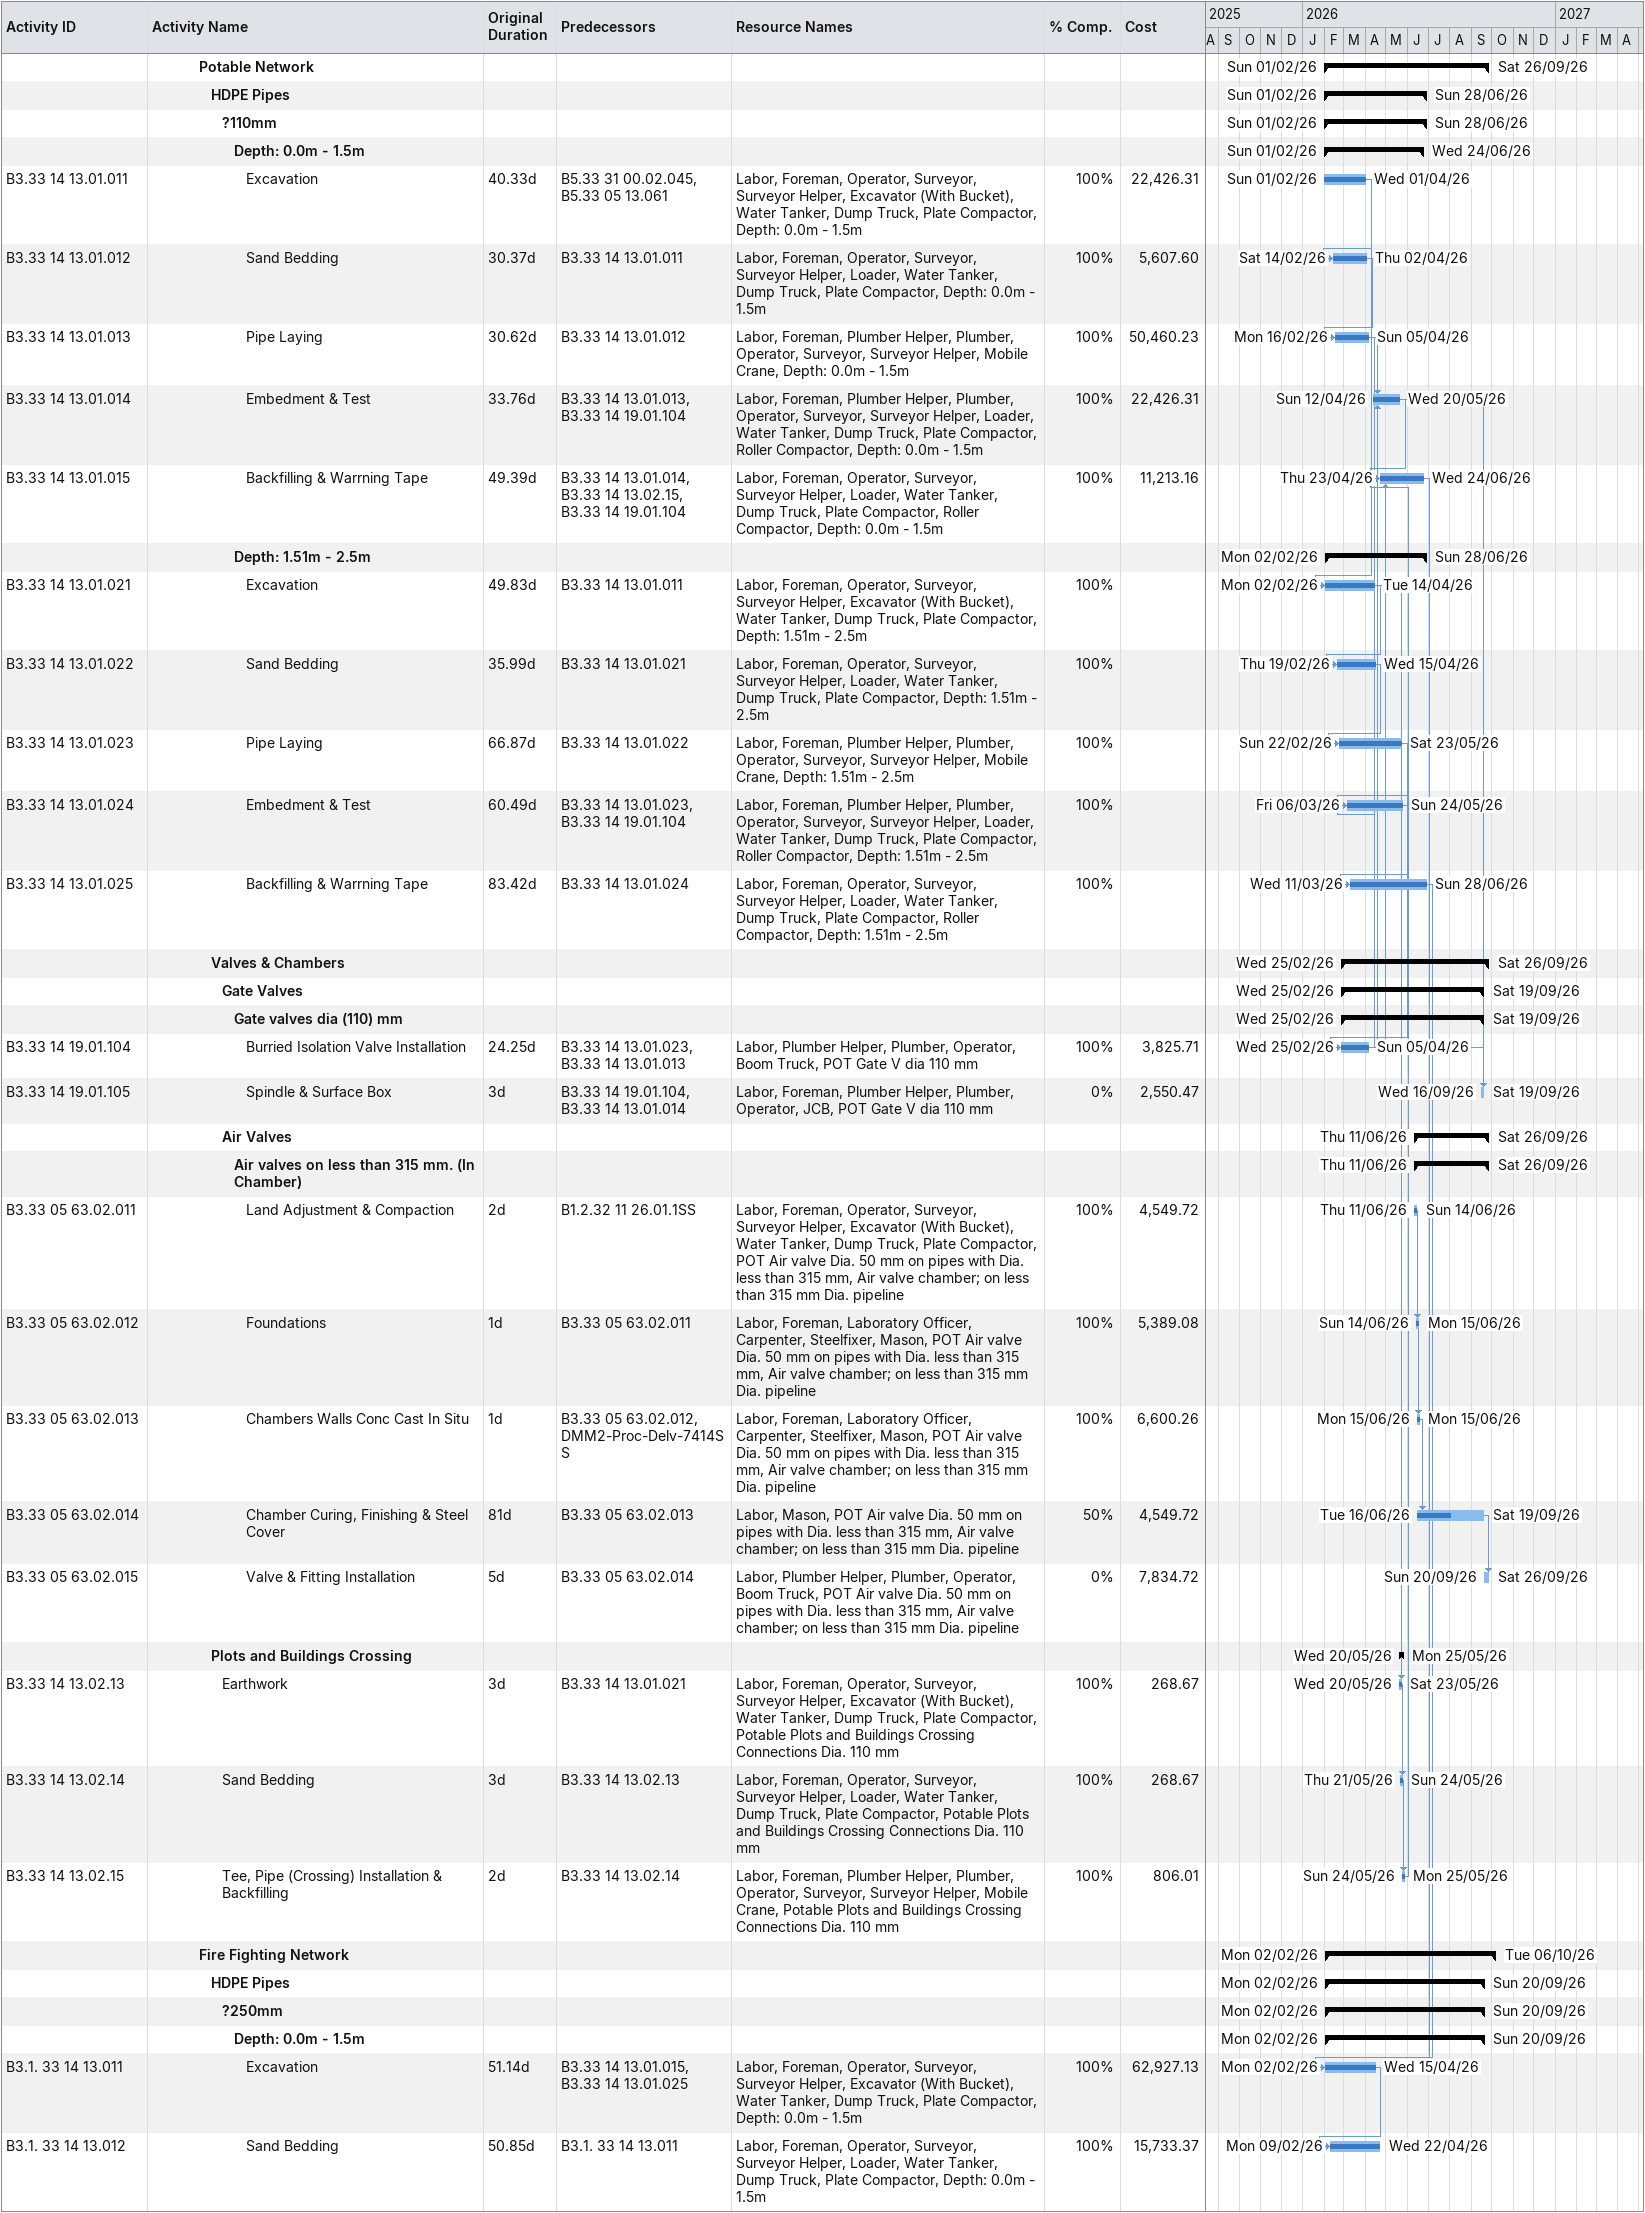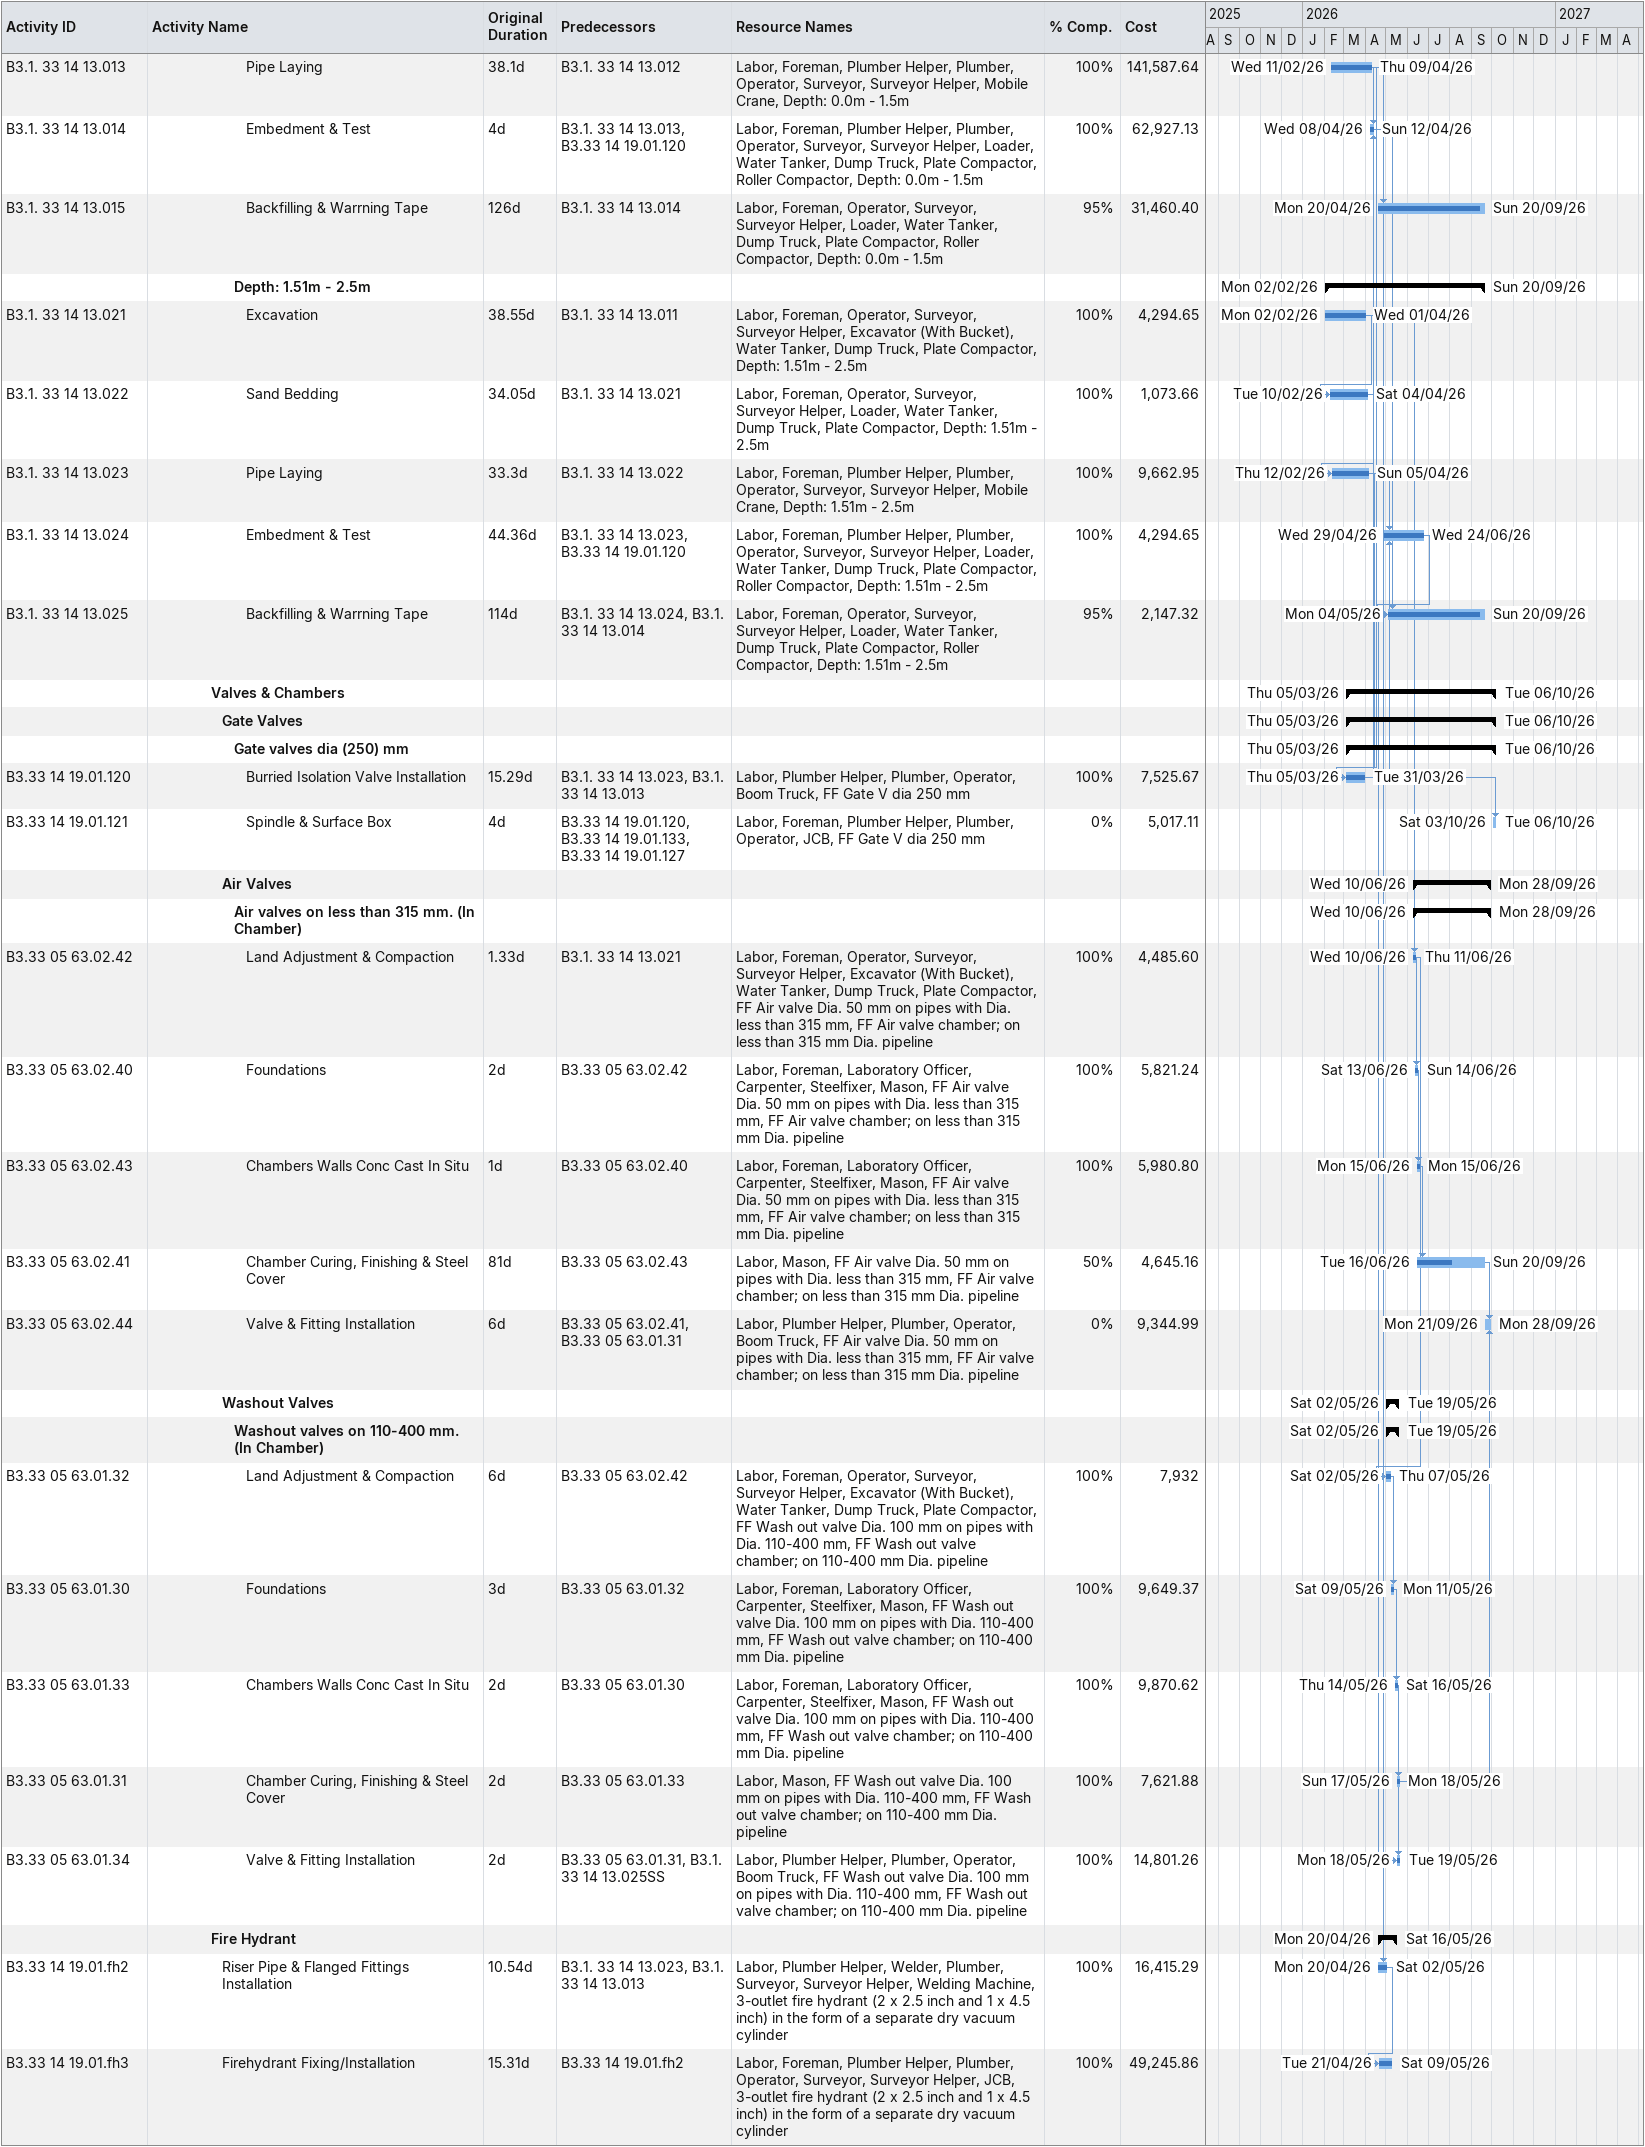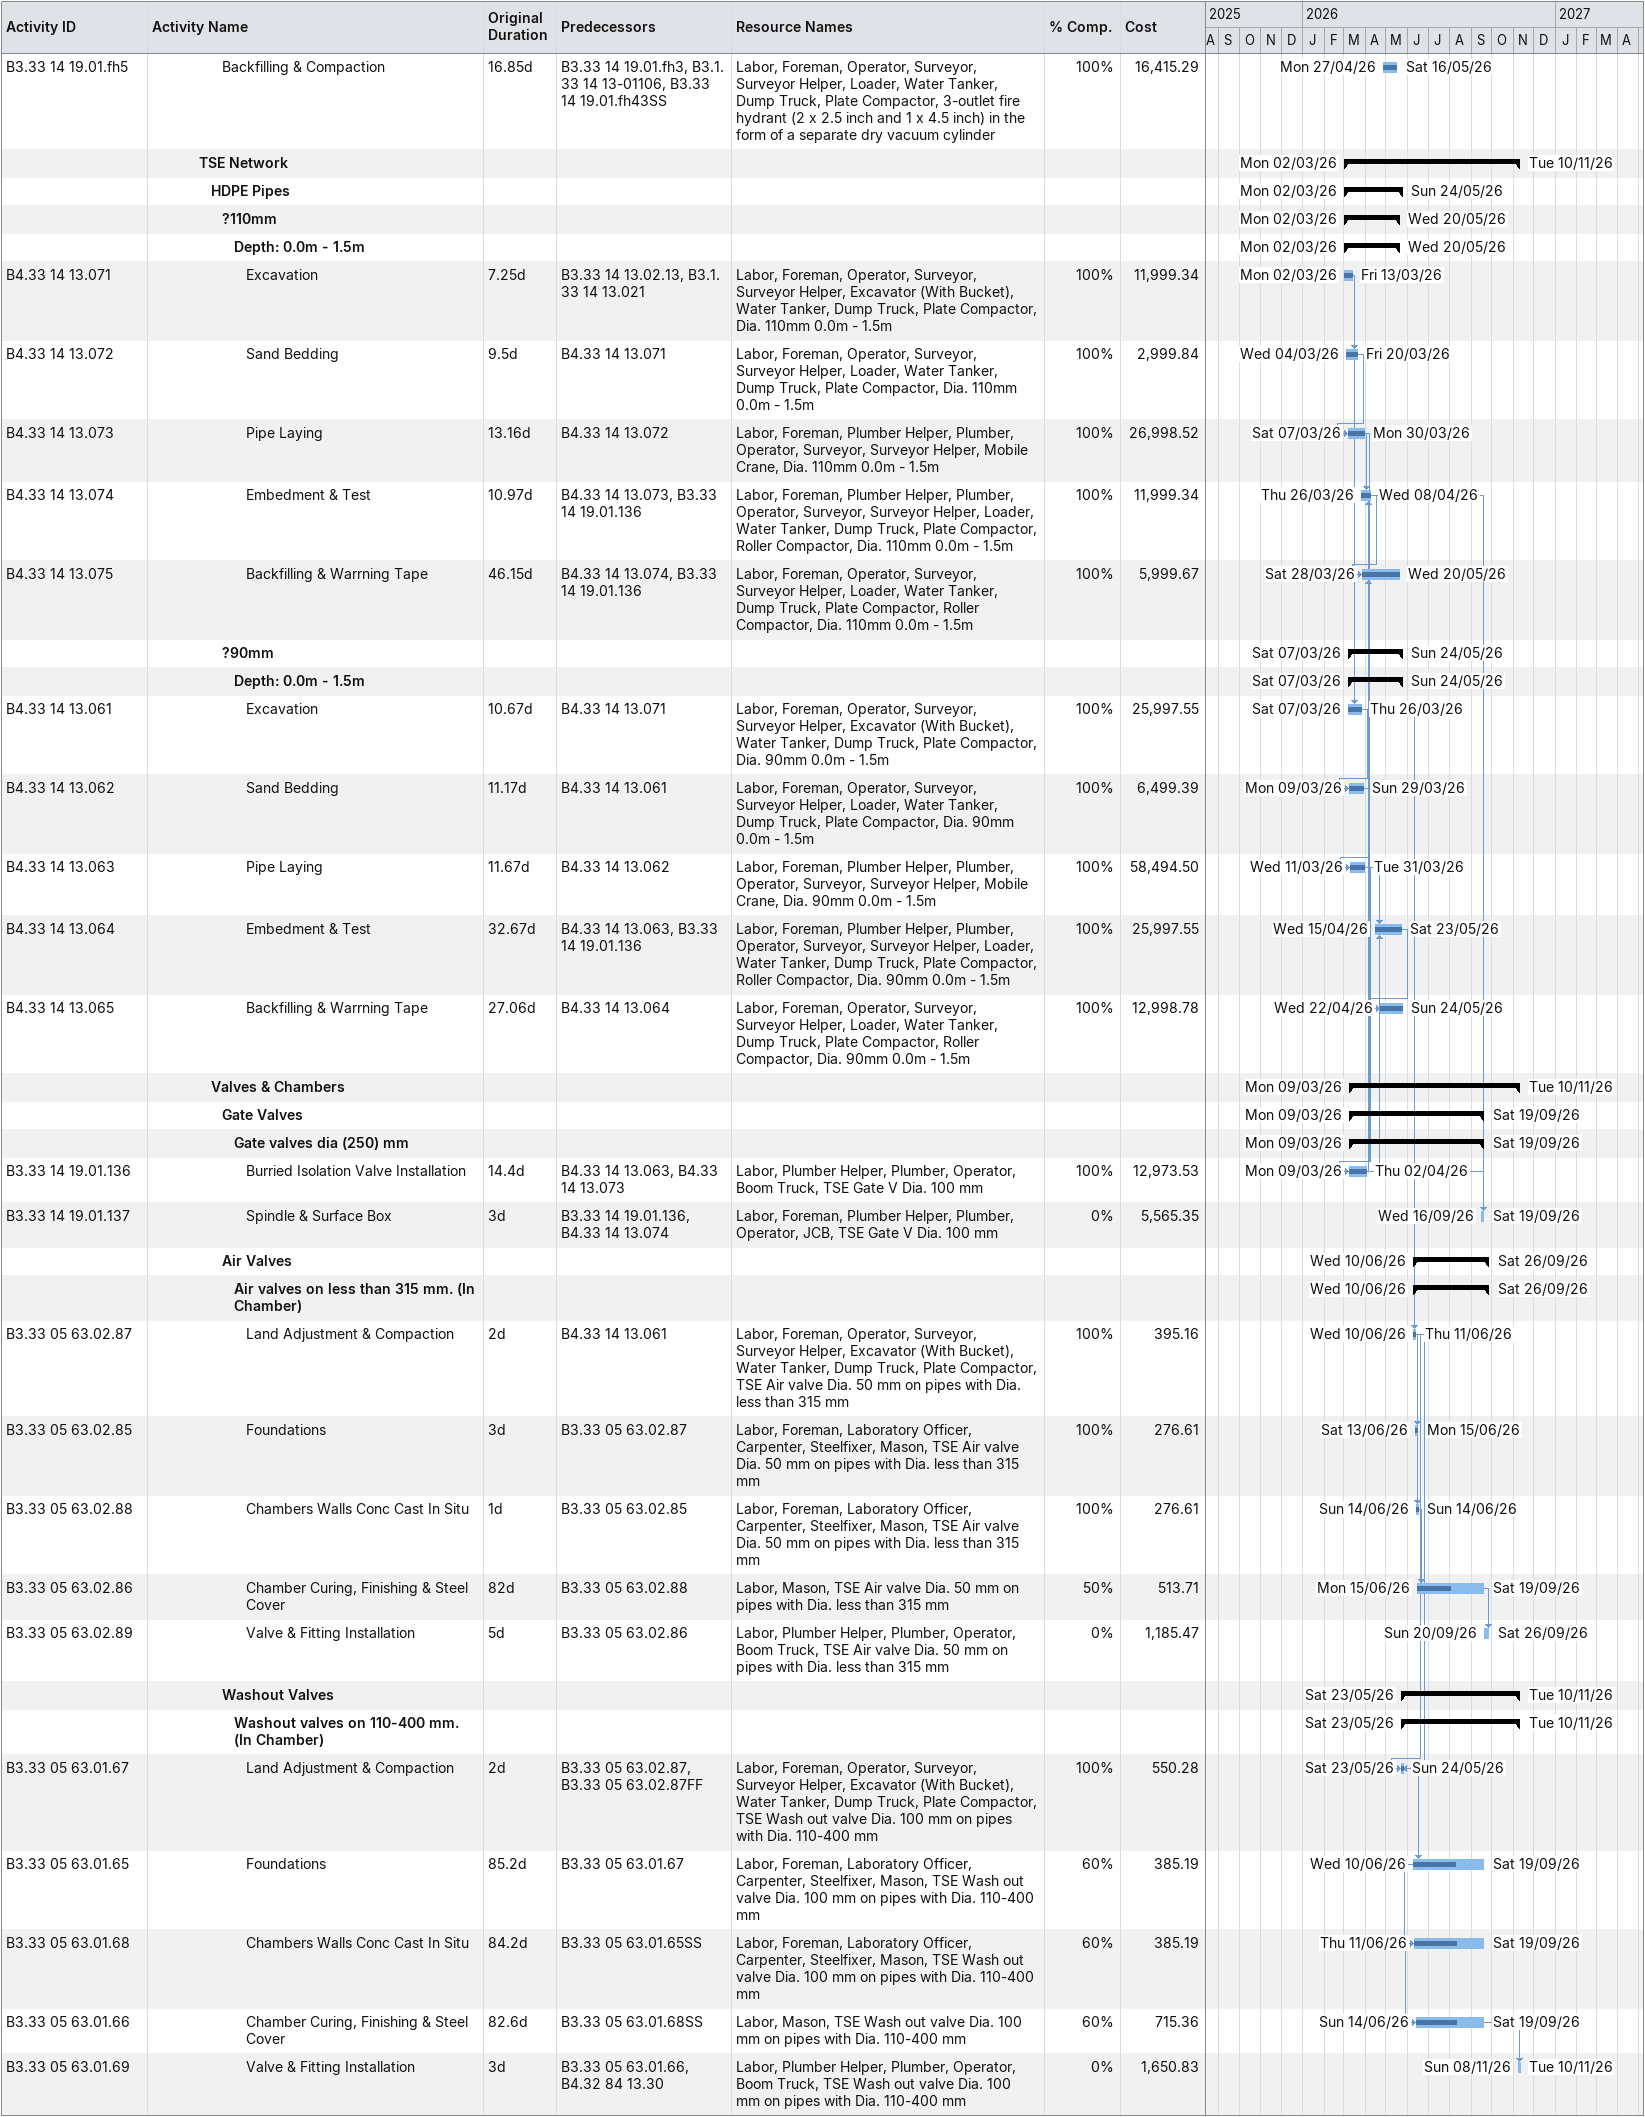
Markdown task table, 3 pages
| ID | Level | Task | Original duration | Start | Finish | Predecessors | Resources | % complete | Cost |
|---|---|---|---|---|---|---|---|---|---|
|  | 5 | **Potable Network** |  | 2026-02-01 | 2026-09-26 |  |  |  |  |
|  | 6 | **HDPE Pipes** |  | 2026-02-01 | 2026-06-28 |  |  |  |  |
|  | 7 | **?110mm** |  | 2026-02-01 | 2026-06-28 |  |  |  |  |
|  | 8 | **Depth: 0.0m - 1.5m** |  | 2026-02-01 | 2026-06-24 |  |  |  |  |
| B3.33 14 13.01.011 | 9 | Excavation | 40.33d | 2026-02-01 | 2026-04-01 | B5.33 31 00.02.045, B5.33 05 13.061 | Labor, Foreman, Operator, Surveyor, Surveyor Helper, Excavator (With Bucket), Water Tanker, Dump Truck, Plate Compactor, Depth: 0.0m - 1.5m | 100 | 22426.31 |
| B3.33 14 13.01.012 | 9 | Sand Bedding | 30.37d | 2026-02-14 | 2026-04-02 | B3.33 14 13.01.011 | Labor, Foreman, Operator, Surveyor, Surveyor Helper, Loader, Water Tanker, Dump Truck, Plate Compactor, Depth: 0.0m - 1.5m | 100 | 5607.60 |
| B3.33 14 13.01.013 | 9 | Pipe Laying | 30.62d | 2026-02-16 | 2026-04-05 | B3.33 14 13.01.012 | Labor, Foreman, Plumber Helper, Plumber, Operator, Surveyor, Surveyor Helper, Mobile Crane, Depth: 0.0m - 1.5m | 100 | 50460.23 |
| B3.33 14 13.01.014 | 9 | Embedment & Test | 33.76d | 2026-04-12 | 2026-05-20 | B3.33 14 13.01.013, B3.33 14 19.01.104 | Labor, Foreman, Plumber Helper, Plumber, Operator, Surveyor, Surveyor Helper, Loader, Water Tanker, Dump Truck, Plate Compactor, Roller Compactor, Depth: 0.0m - 1.5m | 100 | 22426.31 |
| B3.33 14 13.01.015 | 9 | Backfilling & Warrning Tape | 49.39d | 2026-04-23 | 2026-06-24 | B3.33 14 13.01.014, B3.33 14 13.02.15, B3.33 14 19.01.104 | Labor, Foreman, Operator, Surveyor, Surveyor Helper, Loader, Water Tanker, Dump Truck, Plate Compactor, Roller Compactor, Depth: 0.0m - 1.5m | 100 | 11213.16 |
|  | 8 | **Depth: 1.51m - 2.5m** |  | 2026-02-02 | 2026-06-28 |  |  |  |  |
| B3.33 14 13.01.021 | 9 | Excavation | 49.83d | 2026-02-02 | 2026-04-14 | B3.33 14 13.01.011 | Labor, Foreman, Operator, Surveyor, Surveyor Helper, Excavator (With Bucket), Water Tanker, Dump Truck, Plate Compactor, Depth: 1.51m - 2.5m | 100 |  |
| B3.33 14 13.01.022 | 9 | Sand Bedding | 35.99d | 2026-02-19 | 2026-04-15 | B3.33 14 13.01.021 | Labor, Foreman, Operator, Surveyor, Surveyor Helper, Loader, Water Tanker, Dump Truck, Plate Compactor, Depth: 1.51m - 2.5m | 100 |  |
| B3.33 14 13.01.023 | 9 | Pipe Laying | 66.87d | 2026-02-22 | 2026-05-23 | B3.33 14 13.01.022 | Labor, Foreman, Plumber Helper, Plumber, Operator, Surveyor, Surveyor Helper, Mobile Crane, Depth: 1.51m - 2.5m | 100 |  |
| B3.33 14 13.01.024 | 9 | Embedment & Test | 60.49d | 2026-03-06 | 2026-05-24 | B3.33 14 13.01.023, B3.33 14 19.01.104 | Labor, Foreman, Plumber Helper, Plumber, Operator, Surveyor, Surveyor Helper, Loader, Water Tanker, Dump Truck, Plate Compactor, Roller Compactor, Depth: 1.51m - 2.5m | 100 |  |
| B3.33 14 13.01.025 | 9 | Backfilling & Warrning Tape | 83.42d | 2026-03-11 | 2026-06-28 | B3.33 14 13.01.024 | Labor, Foreman, Operator, Surveyor, Surveyor Helper, Loader, Water Tanker, Dump Truck, Plate Compactor, Roller Compactor, Depth: 1.51m - 2.5m | 100 |  |
|  | 6 | **Valves & Chambers** |  | 2026-02-25 | 2026-09-26 |  |  |  |  |
|  | 7 | **Gate Valves** |  | 2026-02-25 | 2026-09-19 |  |  |  |  |
|  | 8 | **Gate valves dia (110) mm** |  | 2026-02-25 | 2026-09-19 |  |  |  |  |
| B3.33 14 19.01.104 | 9 | Burried Isolation Valve Installation | 24.25d | 2026-02-25 | 2026-04-05 | B3.33 14 13.01.023, B3.33 14 13.01.013 | Labor, Plumber Helper, Plumber, Operator, Boom Truck, POT Gate V dia 110 mm | 100 | 3825.71 |
| B3.33 14 19.01.105 | 9 | Spindle & Surface Box | 3d | 2026-09-16 | 2026-09-19 | B3.33 14 19.01.104, B3.33 14 13.01.014 | Labor, Foreman, Plumber Helper, Plumber, Operator, JCB, POT Gate V dia 110 mm | 0 | 2550.47 |
|  | 7 | **Air Valves** |  | 2026-06-11 | 2026-09-26 |  |  |  |  |
|  | 8 | **Air valves on less than 315 mm. (In Chamber)** |  | 2026-06-11 | 2026-09-26 |  |  |  |  |
| B3.33 05 63.02.011 | 9 | Land Adjustment & Compaction | 2d | 2026-06-11 | 2026-06-14 | B1.2.32 11 26.01.1SS | Labor, Foreman, Operator, Surveyor, Surveyor Helper, Excavator (With Bucket), Water Tanker, Dump Truck, Plate Compactor, POT Air valve Dia. 50 mm on pipes with Dia. less than 315 mm, Air valve chamber; on less than 315 mm Dia. pipeline | 100 | 4549.72 |
| B3.33 05 63.02.012 | 9 | Foundations | 1d | 2026-06-14 | 2026-06-15 | B3.33 05 63.02.011 | Labor, Foreman, Laboratory Officer, Carpenter, Steelfixer, Mason, POT Air valve Dia. 50 mm on pipes with Dia. less than 315 mm, Air valve chamber; on less than 315 mm Dia. pipeline | 100 | 5389.08 |
| B3.33 05 63.02.013 | 9 | Chambers Walls Conc Cast In Situ | 1d | 2026-06-15 | 2026-06-15 | B3.33 05 63.02.012, DMM2-Proc-Delv-7414SS | Labor, Foreman, Laboratory Officer, Carpenter, Steelfixer, Mason, POT Air valve Dia. 50 mm on pipes with Dia. less than 315 mm, Air valve chamber; on less than 315 mm Dia. pipeline | 100 | 6600.26 |
| B3.33 05 63.02.014 | 9 | Chamber Curing, Finishing & Steel Cover | 81d | 2026-06-16 | 2026-09-19 | B3.33 05 63.02.013 | Labor, Mason, POT Air valve Dia. 50 mm on pipes with Dia. less than 315 mm, Air valve chamber; on less than 315 mm Dia. pipeline | 50 | 4549.72 |
| B3.33 05 63.02.015 | 9 | Valve & Fitting Installation | 5d | 2026-09-20 | 2026-09-26 | B3.33 05 63.02.014 | Labor, Plumber Helper, Plumber, Operator, Boom Truck, POT Air valve Dia. 50 mm on pipes with Dia. less than 315 mm, Air valve chamber; on less than 315 mm Dia. pipeline | 0 | 7834.72 |
|  | 6 | **Plots and Buildings Crossing** |  | 2026-05-20 | 2026-05-25 |  |  |  |  |
| B3.33 14 13.02.13 | 7 | Earthwork | 3d | 2026-05-20 | 2026-05-23 | B3.33 14 13.01.021 | Labor, Foreman, Operator, Surveyor, Surveyor Helper, Excavator (With Bucket), Water Tanker, Dump Truck, Plate Compactor, Potable Plots and Buildings Crossing Connections Dia. 110 mm | 100 | 268.67 |
| B3.33 14 13.02.14 | 7 | Sand Bedding | 3d | 2026-05-21 | 2026-05-24 | B3.33 14 13.02.13 | Labor, Foreman, Operator, Surveyor, Surveyor Helper, Loader, Water Tanker, Dump Truck, Plate Compactor, Potable Plots and Buildings Crossing Connections Dia. 110 mm | 100 | 268.67 |
| B3.33 14 13.02.15 | 7 | Tee, Pipe (Crossing) Installation & Backfilling | 2d | 2026-05-24 | 2026-05-25 | B3.33 14 13.02.14 | Labor, Foreman, Plumber Helper, Plumber, Operator, Surveyor, Surveyor Helper, Mobile Crane, Potable Plots and Buildings Crossing Connections Dia. 110 mm | 100 | 806.01 |
|  | 5 | **Fire Fighting Network** |  | 2026-02-02 | 2026-10-06 |  |  |  |  |
|  | 6 | **HDPE Pipes** |  | 2026-02-02 | 2026-09-20 |  |  |  |  |
|  | 7 | **?250mm** |  | 2026-02-02 | 2026-09-20 |  |  |  |  |
|  | 8 | **Depth: 0.0m - 1.5m** |  | 2026-02-02 | 2026-09-20 |  |  |  |  |
| B3.1. 33 14 13.011 | 9 | Excavation | 51.14d | 2026-02-02 | 2026-04-15 | B3.33 14 13.01.015, B3.33 14 13.01.025 | Labor, Foreman, Operator, Surveyor, Surveyor Helper, Excavator (With Bucket), Water Tanker, Dump Truck, Plate Compactor, Depth: 0.0m - 1.5m | 100 | 62927.13 |
| B3.1. 33 14 13.012 | 9 | Sand Bedding | 50.85d | 2026-02-09 | 2026-04-22 | B3.1. 33 14 13.011 | Labor, Foreman, Operator, Surveyor, Surveyor Helper, Loader, Water Tanker, Dump Truck, Plate Compactor, Depth: 0.0m - 1.5m | 100 | 15733.37 |
| B3.1. 33 14 13.013 | 9 | Pipe Laying | 38.1d | 2026-02-11 | 2026-04-09 | B3.1. 33 14 13.012 | Labor, Foreman, Plumber Helper, Plumber, Operator, Surveyor, Surveyor Helper, Mobile Crane, Depth: 0.0m - 1.5m | 100 | 141587.64 |
| B3.1. 33 14 13.014 | 9 | Embedment & Test | 4d | 2026-04-08 | 2026-04-12 | B3.1. 33 14 13.013, B3.33 14 19.01.120 | Labor, Foreman, Plumber Helper, Plumber, Operator, Surveyor, Surveyor Helper, Loader, Water Tanker, Dump Truck, Plate Compactor, Roller Compactor, Depth: 0.0m - 1.5m | 100 | 62927.13 |
| B3.1. 33 14 13.015 | 9 | Backfilling & Warrning Tape | 126d | 2026-04-20 | 2026-09-20 | B3.1. 33 14 13.014 | Labor, Foreman, Operator, Surveyor, Surveyor Helper, Loader, Water Tanker, Dump Truck, Plate Compactor, Roller Compactor, Depth: 0.0m - 1.5m | 95 | 31460.40 |
|  | 8 | **Depth: 1.51m - 2.5m** |  | 2026-02-02 | 2026-09-20 |  |  |  |  |
| B3.1. 33 14 13.021 | 9 | Excavation | 38.55d | 2026-02-02 | 2026-04-01 | B3.1. 33 14 13.011 | Labor, Foreman, Operator, Surveyor, Surveyor Helper, Excavator (With Bucket), Water Tanker, Dump Truck, Plate Compactor, Depth: 1.51m - 2.5m | 100 | 4294.65 |
| B3.1. 33 14 13.022 | 9 | Sand Bedding | 34.05d | 2026-02-10 | 2026-04-04 | B3.1. 33 14 13.021 | Labor, Foreman, Operator, Surveyor, Surveyor Helper, Loader, Water Tanker, Dump Truck, Plate Compactor, Depth: 1.51m - 2.5m | 100 | 1073.66 |
| B3.1. 33 14 13.023 | 9 | Pipe Laying | 33.3d | 2026-02-12 | 2026-04-05 | B3.1. 33 14 13.022 | Labor, Foreman, Plumber Helper, Plumber, Operator, Surveyor, Surveyor Helper, Mobile Crane, Depth: 1.51m - 2.5m | 100 | 9662.95 |
| B3.1. 33 14 13.024 | 9 | Embedment & Test | 44.36d | 2026-04-29 | 2026-06-24 | B3.1. 33 14 13.023, B3.33 14 19.01.120 | Labor, Foreman, Plumber Helper, Plumber, Operator, Surveyor, Surveyor Helper, Loader, Water Tanker, Dump Truck, Plate Compactor, Roller Compactor, Depth: 1.51m - 2.5m | 100 | 4294.65 |
| B3.1. 33 14 13.025 | 9 | Backfilling & Warrning Tape | 114d | 2026-05-04 | 2026-09-20 | B3.1. 33 14 13.024, B3.1. 33 14 13.014 | Labor, Foreman, Operator, Surveyor, Surveyor Helper, Loader, Water Tanker, Dump Truck, Plate Compactor, Roller Compactor, Depth: 1.51m - 2.5m | 95 | 2147.32 |
|  | 6 | **Valves & Chambers** |  | 2026-03-05 | 2026-10-06 |  |  |  |  |
|  | 7 | **Gate Valves** |  | 2026-03-05 | 2026-10-06 |  |  |  |  |
|  | 8 | **Gate valves dia (250) mm** |  | 2026-03-05 | 2026-10-06 |  |  |  |  |
| B3.33 14 19.01.120 | 9 | Burried Isolation Valve Installation | 15.29d | 2026-03-05 | 2026-03-31 | B3.1. 33 14 13.023, B3.1. 33 14 13.013 | Labor, Plumber Helper, Plumber, Operator, Boom Truck, FF Gate V dia 250 mm | 100 | 7525.67 |
| B3.33 14 19.01.121 | 9 | Spindle & Surface Box | 4d | 2026-10-03 | 2026-10-06 | B3.33 14 19.01.120, B3.33 14 19.01.133, B3.33 14 19.01.127 | Labor, Foreman, Plumber Helper, Plumber, Operator, JCB, FF Gate V dia 250 mm | 0 | 5017.11 |
|  | 7 | **Air Valves** |  | 2026-06-10 | 2026-09-28 |  |  |  |  |
|  | 8 | **Air valves on less than 315 mm. (In Chamber)** |  | 2026-06-10 | 2026-09-28 |  |  |  |  |
| B3.33 05 63.02.42 | 9 | Land Adjustment & Compaction | 1.33d | 2026-06-10 | 2026-06-11 | B3.1. 33 14 13.021 | Labor, Foreman, Operator, Surveyor, Surveyor Helper, Excavator (With Bucket), Water Tanker, Dump Truck, Plate Compactor, FF Air valve Dia. 50 mm on pipes with Dia. less than 315 mm, FF Air valve chamber; on less than 315 mm Dia. pipeline | 100 | 4485.60 |
| B3.33 05 63.02.40 | 9 | Foundations | 2d | 2026-06-13 | 2026-06-14 | B3.33 05 63.02.42 | Labor, Foreman, Laboratory Officer, Carpenter, Steelfixer, Mason, FF Air valve Dia. 50 mm on pipes with Dia. less than 315 mm, FF Air valve chamber; on less than 315 mm Dia. pipeline | 100 | 5821.24 |
| B3.33 05 63.02.43 | 9 | Chambers Walls Conc Cast In Situ | 1d | 2026-06-15 | 2026-06-15 | B3.33 05 63.02.40 | Labor, Foreman, Laboratory Officer, Carpenter, Steelfixer, Mason, FF Air valve Dia. 50 mm on pipes with Dia. less than 315 mm, FF Air valve chamber; on less than 315 mm Dia. pipeline | 100 | 5980.80 |
| B3.33 05 63.02.41 | 9 | Chamber Curing, Finishing & Steel Cover | 81d | 2026-06-16 | 2026-09-20 | B3.33 05 63.02.43 | Labor, Mason, FF Air valve Dia. 50 mm on pipes with Dia. less than 315 mm, FF Air valve chamber; on less than 315 mm Dia. pipeline | 50 | 4645.16 |
| B3.33 05 63.02.44 | 9 | Valve & Fitting Installation | 6d | 2026-09-21 | 2026-09-28 | B3.33 05 63.02.41, B3.33 05 63.01.31 | Labor, Plumber Helper, Plumber, Operator, Boom Truck, FF Air valve Dia. 50 mm on pipes with Dia. less than 315 mm, FF Air valve chamber; on less than 315 mm Dia. pipeline | 0 | 9344.99 |
|  | 7 | **Washout Valves** |  | 2026-05-02 | 2026-05-19 |  |  |  |  |
|  | 8 | **Washout valves on 110-400 mm. (In Chamber)** |  | 2026-05-02 | 2026-05-19 |  |  |  |  |
| B3.33 05 63.01.32 | 9 | Land Adjustment & Compaction | 6d | 2026-05-02 | 2026-05-07 | B3.33 05 63.02.42 | Labor, Foreman, Operator, Surveyor, Surveyor Helper, Excavator (With Bucket), Water Tanker, Dump Truck, Plate Compactor, FF Wash out valve Dia. 100 mm on pipes with Dia. 110-400 mm, FF Wash out valve chamber; on 110-400 mm Dia. pipeline | 100 | 7932 |
| B3.33 05 63.01.30 | 9 | Foundations | 3d | 2026-05-09 | 2026-05-11 | B3.33 05 63.01.32 | Labor, Foreman, Laboratory Officer, Carpenter, Steelfixer, Mason, FF Wash out valve Dia. 100 mm on pipes with Dia. 110-400 mm, FF Wash out valve chamber; on 110-400 mm Dia. pipeline | 100 | 9649.37 |
| B3.33 05 63.01.33 | 9 | Chambers Walls Conc Cast In Situ | 2d | 2026-05-14 | 2026-05-16 | B3.33 05 63.01.30 | Labor, Foreman, Laboratory Officer, Carpenter, Steelfixer, Mason, FF Wash out valve Dia. 100 mm on pipes with Dia. 110-400 mm, FF Wash out valve chamber; on 110-400 mm Dia. pipeline | 100 | 9870.62 |
| B3.33 05 63.01.31 | 9 | Chamber Curing, Finishing & Steel Cover | 2d | 2026-05-17 | 2026-05-18 | B3.33 05 63.01.33 | Labor, Mason, FF Wash out valve Dia. 100 mm on pipes with Dia. 110-400 mm, FF Wash out valve chamber; on 110-400 mm Dia. pipeline | 100 | 7621.88 |
| B3.33 05 63.01.34 | 9 | Valve & Fitting Installation | 2d | 2026-05-18 | 2026-05-19 | B3.33 05 63.01.31, B3.1. 33 14 13.025SS | Labor, Plumber Helper, Plumber, Operator, Boom Truck, FF Wash out valve Dia. 100 mm on pipes with Dia. 110-400 mm, FF Wash out valve chamber; on 110-400 mm Dia. pipeline | 100 | 14801.26 |
|  | 6 | **Fire Hydrant** |  | 2026-04-20 | 2026-05-16 |  |  |  |  |
| B3.33 14 19.01.fh2 | 7 | Riser Pipe & Flanged Fittings Installation | 10.54d | 2026-04-20 | 2026-05-02 | B3.1. 33 14 13.023, B3.1. 33 14 13.013 | Labor, Plumber Helper, Welder, Plumber, Surveyor, Surveyor Helper, Welding Machine, 3-outlet fire hydrant (2 x 2.5 inch and 1 x 4.5 inch) in the form of a separate dry vacuum cylinder | 100 | 16415.29 |
| B3.33 14 19.01.fh3 | 7 | Firehydrant Fixing/Installation | 15.31d | 2026-04-21 | 2026-05-09 | B3.33 14 19.01.fh2 | Labor, Foreman, Plumber Helper, Plumber, Operator, Surveyor, Surveyor Helper, JCB, 3-outlet fire hydrant (2 x 2.5 inch and 1 x 4.5 inch) in the form of a separate dry vacuum cylinder | 100 | 49245.86 |
| B3.33 14 19.01.fh5 | 7 | Backfilling & Compaction | 16.85d | 2026-04-27 | 2026-05-16 | B3.33 14 19.01.fh3, B3.1. 33 14 13-01106, B3.33 14 19.01.fh43SS | Labor, Foreman, Operator, Surveyor, Surveyor Helper, Loader, Water Tanker, Dump Truck, Plate Compactor, 3-outlet fire hydrant (2 x 2.5 inch and 1 x 4.5 inch) in the form of a separate dry vacuum cylinder | 100 | 16415.29 |
|  | 5 | **TSE Network** |  | 2026-03-02 | 2026-11-10 |  |  |  |  |
|  | 6 | **HDPE Pipes** |  | 2026-03-02 | 2026-05-24 |  |  |  |  |
|  | 7 | **?110mm** |  | 2026-03-02 | 2026-05-20 |  |  |  |  |
|  | 8 | **Depth: 0.0m - 1.5m** |  | 2026-03-02 | 2026-05-20 |  |  |  |  |
| B4.33 14 13.071 | 9 | Excavation | 7.25d | 2026-03-02 | 2026-03-13 | B3.33 14 13.02.13, B3.1. 33 14 13.021 | Labor, Foreman, Operator, Surveyor, Surveyor Helper, Excavator (With Bucket), Water Tanker, Dump Truck, Plate Compactor, Dia. 110mm 0.0m - 1.5m | 100 | 11999.34 |
| B4.33 14 13.072 | 9 | Sand Bedding | 9.5d | 2026-03-04 | 2026-03-20 | B4.33 14 13.071 | Labor, Foreman, Operator, Surveyor, Surveyor Helper, Loader, Water Tanker, Dump Truck, Plate Compactor, Dia. 110mm 0.0m - 1.5m | 100 | 2999.84 |
| B4.33 14 13.073 | 9 | Pipe Laying | 13.16d | 2026-03-07 | 2026-03-30 | B4.33 14 13.072 | Labor, Foreman, Plumber Helper, Plumber, Operator, Surveyor, Surveyor Helper, Mobile Crane, Dia. 110mm 0.0m - 1.5m | 100 | 26998.52 |
| B4.33 14 13.074 | 9 | Embedment & Test | 10.97d | 2026-03-26 | 2026-04-08 | B4.33 14 13.073, B3.33 14 19.01.136 | Labor, Foreman, Plumber Helper, Plumber, Operator, Surveyor, Surveyor Helper, Loader, Water Tanker, Dump Truck, Plate Compactor, Roller Compactor, Dia. 110mm 0.0m - 1.5m | 100 | 11999.34 |
| B4.33 14 13.075 | 9 | Backfilling & Warrning Tape | 46.15d | 2026-03-28 | 2026-05-20 | B4.33 14 13.074, B3.33 14 19.01.136 | Labor, Foreman, Operator, Surveyor, Surveyor Helper, Loader, Water Tanker, Dump Truck, Plate Compactor, Roller Compactor, Dia. 110mm 0.0m - 1.5m | 100 | 5999.67 |
|  | 7 | **?90mm** |  | 2026-03-07 | 2026-05-24 |  |  |  |  |
|  | 8 | **Depth: 0.0m - 1.5m** |  | 2026-03-07 | 2026-05-24 |  |  |  |  |
| B4.33 14 13.061 | 9 | Excavation | 10.67d | 2026-03-07 | 2026-03-26 | B4.33 14 13.071 | Labor, Foreman, Operator, Surveyor, Surveyor Helper, Excavator (With Bucket), Water Tanker, Dump Truck, Plate Compactor, Dia. 90mm 0.0m - 1.5m | 100 | 25997.55 |
| B4.33 14 13.062 | 9 | Sand Bedding | 11.17d | 2026-03-09 | 2026-03-29 | B4.33 14 13.061 | Labor, Foreman, Operator, Surveyor, Surveyor Helper, Loader, Water Tanker, Dump Truck, Plate Compactor, Dia. 90mm 0.0m - 1.5m | 100 | 6499.39 |
| B4.33 14 13.063 | 9 | Pipe Laying | 11.67d | 2026-03-11 | 2026-03-31 | B4.33 14 13.062 | Labor, Foreman, Plumber Helper, Plumber, Operator, Surveyor, Surveyor Helper, Mobile Crane, Dia. 90mm 0.0m - 1.5m | 100 | 58494.50 |
| B4.33 14 13.064 | 9 | Embedment & Test | 32.67d | 2026-04-15 | 2026-05-23 | B4.33 14 13.063, B3.33 14 19.01.136 | Labor, Foreman, Plumber Helper, Plumber, Operator, Surveyor, Surveyor Helper, Loader, Water Tanker, Dump Truck, Plate Compactor, Roller Compactor, Dia. 90mm 0.0m - 1.5m | 100 | 25997.55 |
| B4.33 14 13.065 | 9 | Backfilling & Warrning Tape | 27.06d | 2026-04-22 | 2026-05-24 | B4.33 14 13.064 | Labor, Foreman, Operator, Surveyor, Surveyor Helper, Loader, Water Tanker, Dump Truck, Plate Compactor, Roller Compactor, Dia. 90mm 0.0m - 1.5m | 100 | 12998.78 |
|  | 6 | **Valves & Chambers** |  | 2026-03-09 | 2026-11-10 |  |  |  |  |
|  | 7 | **Gate Valves** |  | 2026-03-09 | 2026-09-19 |  |  |  |  |
|  | 8 | **Gate valves dia (250) mm** |  | 2026-03-09 | 2026-09-19 |  |  |  |  |
| B3.33 14 19.01.136 | 9 | Burried Isolation Valve Installation | 14.4d | 2026-03-09 | 2026-04-02 | B4.33 14 13.063, B4.33 14 13.073 | Labor, Plumber Helper, Plumber, Operator, Boom Truck, TSE Gate V Dia. 100 mm | 100 | 12973.53 |
| B3.33 14 19.01.137 | 9 | Spindle & Surface Box | 3d | 2026-09-16 | 2026-09-19 | B3.33 14 19.01.136, B4.33 14 13.074 | Labor, Foreman, Plumber Helper, Plumber, Operator, JCB, TSE Gate V Dia. 100 mm | 0 | 5565.35 |
|  | 7 | **Air Valves** |  | 2026-06-10 | 2026-09-26 |  |  |  |  |
|  | 8 | **Air valves on less than 315 mm. (In Chamber)** |  | 2026-06-10 | 2026-09-26 |  |  |  |  |
| B3.33 05 63.02.87 | 9 | Land Adjustment & Compaction | 2d | 2026-06-10 | 2026-06-11 | B4.33 14 13.061 | Labor, Foreman, Operator, Surveyor, Surveyor Helper, Excavator (With Bucket), Water Tanker, Dump Truck, Plate Compactor, TSE Air valve Dia. 50 mm on pipes with Dia. less than 315 mm | 100 | 395.16 |
| B3.33 05 63.02.85 | 9 | Foundations | 3d | 2026-06-13 | 2026-06-15 | B3.33 05 63.02.87 | Labor, Foreman, Laboratory Officer, Carpenter, Steelfixer, Mason, TSE Air valve Dia. 50 mm on pipes with Dia. less than 315 mm | 100 | 276.61 |
| B3.33 05 63.02.88 | 9 | Chambers Walls Conc Cast In Situ | 1d | 2026-06-14 | 2026-06-14 | B3.33 05 63.02.85 | Labor, Foreman, Laboratory Officer, Carpenter, Steelfixer, Mason, TSE Air valve Dia. 50 mm on pipes with Dia. less than 315 mm | 100 | 276.61 |
| B3.33 05 63.02.86 | 9 | Chamber Curing, Finishing & Steel Cover | 82d | 2026-06-15 | 2026-09-19 | B3.33 05 63.02.88 | Labor, Mason, TSE Air valve Dia. 50 mm on pipes with Dia. less than 315 mm | 50 | 513.71 |
| B3.33 05 63.02.89 | 9 | Valve & Fitting Installation | 5d | 2026-09-20 | 2026-09-26 | B3.33 05 63.02.86 | Labor, Plumber Helper, Plumber, Operator, Boom Truck, TSE Air valve Dia. 50 mm on pipes with Dia. less than 315 mm | 0 | 1185.47 |
|  | 7 | **Washout Valves** |  | 2026-05-23 | 2026-11-10 |  |  |  |  |
|  | 8 | **Washout valves on 110-400 mm. (In Chamber)** |  | 2026-05-23 | 2026-11-10 |  |  |  |  |
| B3.33 05 63.01.67 | 9 | Land Adjustment & Compaction | 2d | 2026-05-23 | 2026-05-24 | B3.33 05 63.02.87, B3.33 05 63.02.87FF | Labor, Foreman, Operator, Surveyor, Surveyor Helper, Excavator (With Bucket), Water Tanker, Dump Truck, Plate Compactor, TSE Wash out valve Dia. 100 mm on pipes with Dia. 110-400 mm | 100 | 550.28 |
| B3.33 05 63.01.65 | 9 | Foundations | 85.2d | 2026-06-10 | 2026-09-19 | B3.33 05 63.01.67 | Labor, Foreman, Laboratory Officer, Carpenter, Steelfixer, Mason, TSE Wash out valve Dia. 100 mm on pipes with Dia. 110-400 mm | 60 | 385.19 |
| B3.33 05 63.01.68 | 9 | Chambers Walls Conc Cast In Situ | 84.2d | 2026-06-11 | 2026-09-19 | B3.33 05 63.01.65SS | Labor, Foreman, Laboratory Officer, Carpenter, Steelfixer, Mason, TSE Wash out valve Dia. 100 mm on pipes with Dia. 110-400 mm | 60 | 385.19 |
| B3.33 05 63.01.66 | 9 | Chamber Curing, Finishing & Steel Cover | 82.6d | 2026-06-14 | 2026-09-19 | B3.33 05 63.01.68SS | Labor, Mason, TSE Wash out valve Dia. 100 mm on pipes with Dia. 110-400 mm | 60 | 715.36 |
| B3.33 05 63.01.69 | 9 | Valve & Fitting Installation | 3d | 2026-11-08 | 2026-11-10 | B3.33 05 63.01.66, B4.32 84 13.30 | Labor, Plumber Helper, Plumber, Operator, Boom Truck, TSE Wash out valve Dia. 100 mm on pipes with Dia. 110-400 mm | 0 | 1650.83 |
